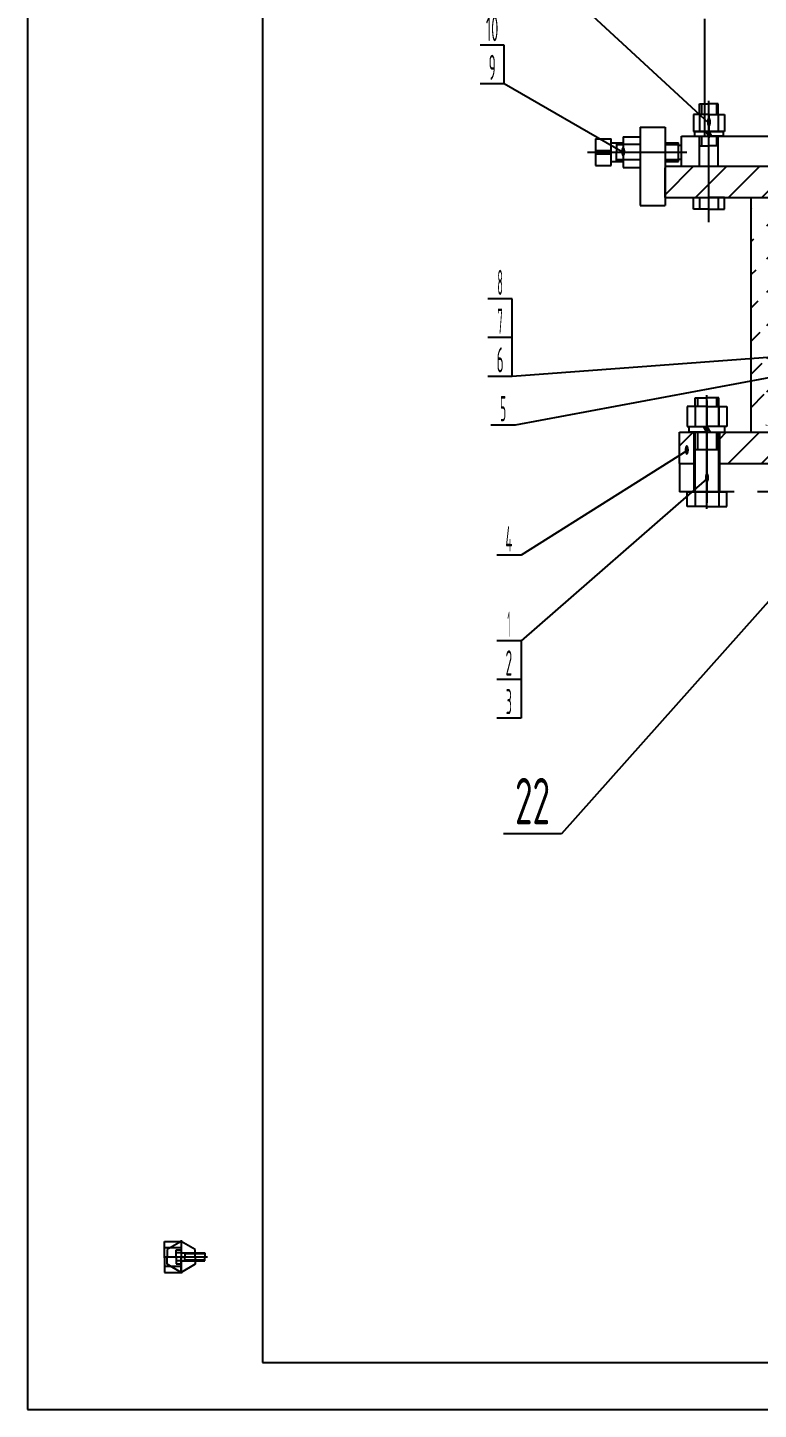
# Model space of a CAD drawing. Header units: millimetres. Extents: x -196 to 4844, y -195 to 3369.
# Drawn here: x -196 to 737, y -195 to 1571 of the extents above; entities that cross this region are included whole.
import ezdxf
from ezdxf.enums import TextEntityAlignment as Align

# ---------------------------------------------------------------- set-up
doc = ezdxf.new("R2010")
doc.units = ezdxf.units.MM
doc.header["$LTSCALE"] = 120
doc.linetypes.add('G', pattern=[2, 1.25, -0.25, 0.25, -0.25])
doc.linetypes.add('K', pattern=[2.5, 1.25, -0.25, 0.25, -0.25, 0.25, -0.25])
for name, color, linetype in [('01', 7, 'Continuous'), ('02', 1, 'Continuous'), ('05', 4, 'G'), ('07', 6, 'K'), ('11', 3, 'Continuous')]:
    doc.layers.add(name, color=color, linetype=linetype)
doc.styles.get("Standard").update_dxf_attribs({"font": 'isocp', "width": 0.707, "bigfont": 'intecad.shx'})

# ---------------------------------------------------------------- blocks, each defined once
blk = doc.blocks.new('*U72')
at = {"layer": '01'}
for p, q in [((-22.8, 7.5), (-22.8, 0)), ((0, 7.5), (-22.8, 7.5)), ((-22.8, 0), (0, 0)), ((0, 0), (-4.3, 7.5)), ((0, 7.5), (4.3, 0)), ((0, 7.5), (22.8, 7.5)), ((22.8, 0), (0, 0)), ((22.8, 7.5), (22.8, 0))]:
    blk.add_line(p, q, dxfattribs=at)
at = {"layer": '05'}
blk.add_line((0, 9.6), (0, -2.1), dxfattribs=at)
blk = doc.blocks.new('*U73')
at = {"layer": '01'}
for p, q in [((-25.6, 0), (-25.6, 25.4)), ((-25.6, 25.4), (0, 25.4)), ((0, 25.4), (0, 0)), ((-25.6, 15), (0, 15)), ((0, -25.4), (0, 0)), ((-25.6, 0), (-25.6, -25.4)), ((-25.6, -15), (0, -15)), ((-25.6, -25.4), (0, -25.4))]:
    blk.add_line(p, q, dxfattribs=at)
at = {"layer": '05'}
blk.add_line((-26.7, 0), (1.1, 0), dxfattribs=at)
blk = doc.blocks.new('*U74')
at = {"layer": '01'}
for p, q in [((-18.3, 6), (-18.3, 0)), ((0, 6), (-18.3, 6)), ((-18.3, 0), (0, 0)), ((0, 0), (-3.5, 6)), ((0, 6), (3.5, 0)), ((0, 6), (18.3, 6)), ((18.3, 0), (0, 0)), ((18.3, 6), (18.3, 0))]:
    blk.add_line(p, q, dxfattribs=at)
at = {"layer": '05'}
blk.add_line((0, 8.1), (0, -2.1), dxfattribs=at)
blk = doc.blocks.new('*U75')
at = {"layer": '01'}
for p, q in [((-21.5, 0), (-21.5, 19.8)), ((-21.5, 19.8), (0, 19.8)), ((0, 19.8), (0, 0)), ((-21.5, 12), (0, 12)), ((0, -19.8), (0, 0)), ((-21.5, 0), (-21.5, -19.8)), ((-21.5, -12), (0, -12)), ((-21.5, -19.8), (0, -19.8))]:
    blk.add_line(p, q, dxfattribs=at)
at = {"layer": '05'}
blk.add_line((-22.6, 0), (1.1, 0), dxfattribs=at)
blk = doc.blocks.new('*U76')
at = {"layer": '01'}
for p, q in [((0, 19.8), (-18, 9.4)), ((18, 9.4), (0, 19.8)), ((-18, 9.4), (-18, 0)), ((-18, -9.4), (-18, 0)), ((18, 0), (18, 9.4)), ((18, 0), (18, -9.4)), ((0, -19.8), (-18, -9.4)), ((18, -9.4), (0, -19.8))]:
    blk.add_line(p, q, dxfattribs=at)
at = {"layer": '05'}
for p, q in [((0, 21.3), (0, -21)), ((-19.7, 0), (20.5, 0))]:
    blk.add_line(p, q, dxfattribs=at)
blk = doc.blocks.new('*U77')
at = {"layer": '01'}
for p, q in [((-21.5, 0), (-21.5, 19.8)), ((-21.5, 19.8), (0, 19.8)), ((0, 19.8), (0, 0)), ((-21.5, 12), (0, 12)), ((0, -19.8), (0, 0)), ((-21.5, 0), (-21.5, -19.8)), ((-21.5, -12), (0, -12)), ((-21.5, -19.8), (0, -19.8))]:
    blk.add_line(p, q, dxfattribs=at)
at = {"layer": '05'}
blk.add_line((-22.6, 0), (1.1, 0), dxfattribs=at)
blk = doc.blocks.new('*U92')
at = {"layer": '01'}
for p, q in [((-6.4, 0), (-6.4, 8.9)), ((-6.4, 8.9), (0, 8.9)), ((0, 5), (-6.4, 5)), ((-6.4, 0), (-6.4, -8.9)), ((0, 8.9), (0, 0)), ((0, 5), (30, 5)), ((0, -8.9), (0, 0)), ((4.5, 5), (4.5, 0)), ((4.5, -5), (4.5, 0)), ((30, 5), (30, 0)), ((30, -5), (30, 0)), ((0, -5), (-6.4, -5)), ((-6.4, -8.9), (0, -8.9)), ((0, -5), (30, -5))]:
    blk.add_line(p, q, dxfattribs=at)
at = {"layer": '02'}
for p, q in [((30, 4), (4.5, 4)), ((30, -4), (4.5, -4))]:
    blk.add_line(p, q, dxfattribs=at)
at = {"layer": '05'}
blk.add_line((-9.5, 0), (33.5, 0), dxfattribs=at)
blk = doc.blocks.new('*U109')
at = {"layer": '01'}
for points in [[(25, 292), (25, 5)], [(25, 5), (415, 5)]]:
    blk.add_lwpolyline(points, dxfattribs=at)
at = {"layer": '02'}
for points in [[(0, 297), (0, 0)], [(0, 0), (420, 0)]]:
    blk.add_lwpolyline(points, dxfattribs=at)

msp = doc.modelspace()

# ---------------------------------------------------------------- hatches: boundary and pattern name
at = {"layer": '02'}
h = msp.add_hatch(dxfattribs=at)
h.set_pattern_fill('_USER', color=256, scale=30, angle=45, style=0, pattern_type=0)
h.set_pattern_definition([(45, (-1141.58, -62.75), (-21.2132, 21.2132), [])])
h.paths.add_polyline_path([(1188.9647, 1387.7393), (1216.4647, 1387.7393), (1216.4647, 1393.7393), (1338.9647, 1393.7393), (1338.9647, 1353.7393), (1188.9647, 1353.7393)])
h.paths.add_polyline_path([(1153.9647, 1053.7393), (1306.0433, 1053.7393), (1306.0433, 1013.7393), (1153.9647, 1013.7393)])
h.paths.add_polyline_path([(687.9647, 1053.7393), (823.9647, 1053.7393), (823.9647, 1013.7393), (687.9647, 1013.7393)])
h.paths.add_polyline_path([(636.4647, 1053.7393), (654.9647, 1053.7393), (654.9647, 1013.7393), (636.4647, 1013.7393)])
h.paths.add_polyline_path([(617.9647, 1393.7393), (617.9647, 1353.7393), (788.9647, 1353.7393), (788.9647, 1387.7393), (761.4647, 1387.7393), (761.4647, 1393.7393)])
edge = h.paths.add_edge_path()
edge.add_line((1229.9647, 1053.7393), (1229.9647, 1353.7393))
edge.add_line((1249.9647, 1053.7393), (1249.9647, 1353.7393))
edge.add_line((727.9647, 1053.7393), (727.9647, 1353.7393))
edge.add_line((747.9647, 1053.7393), (747.9647, 1353.7393))

# ---------------------------------------------------------------- linework, layer by layer
for p, q in [((585.9647, 1443.7393), (585.9647, 1343.7393)), ((585.9647, 1443.7393), (617.9647, 1443.7393)), ((617.9647, 1443.7393), (617.9647, 1343.7393)), ((585.9647, 1343.7393), (617.9647, 1343.7393))]:
    msp.add_line(p, q)
at = {"layer": '01'}
for p, q in [((661.9647, 1473.7393), (673.9647, 1473.7393)), ((661.9647, 1459.7393), (661.9647, 1473.7393)), ((685.9647, 1473.7393), (673.9647, 1473.7393)), ((685.9647, 1459.7393), (685.9647, 1473.7393)), ((564.4647, 1431.5143), (564.4647, 1391.9643)), ((564.4647, 1431.5143), (585.9647, 1431.5143)), ((661.9647, 1393.7393), (661.9647, 1432.2393)), ((685.9647, 1393.7393), (685.9647, 1432.2393)), ((528.9647, 1428.7393), (548.9647, 1428.7393)), ((528.9647, 1428.7393), (528.9647, 1394.7393)), ((528.9647, 1413.9794), (548.9647, 1413.9794)), ((548.9647, 1394.7393), (548.9647, 1428.7393)), ((548.9647, 1423.7393), (564.4647, 1423.7393)), ((555.9647, 1423.7393), (555.9647, 1411.7393)), ((585.9647, 1421.6268), (564.4647, 1421.6268)), ((617.9647, 1423.7393), (634.9647, 1423.7393)), ((634.9647, 1399.7393), (634.9647, 1423.7393)), ((634.9647, 1420.7393), (638.9647, 1420.7393)), ((638.9647, 1402.7393), (638.9647, 1420.7393)), ((661.9647, 1419.7393), (673.9647, 1419.7393)), ((685.9647, 1419.7393), (673.9647, 1419.7393)), ((528.9647, 1409.4992), (548.9647, 1409.4992)), ((548.9647, 1399.7393), (564.4647, 1399.7393)), ((555.9647, 1399.7393), (555.9647, 1411.7393)), ((585.9647, 1401.8518), (564.4647, 1401.8518)), ((617.9647, 1399.7393), (634.9647, 1399.7393)), ((634.9647, 1402.7393), (638.9647, 1402.7393)), ((528.9647, 1394.7393), (548.9647, 1394.7393)), ((564.4647, 1391.9643), (585.9647, 1391.9643)), ((617.9647, 1353.7393), (1338.9647, 1353.7393)), ((654.1897, 1353.7393), (673.9647, 1353.7393)), ((654.1897, 1338.7393), (654.1897, 1353.7393)), ((661.9647, 1353.7393), (661.9647, 1338.7393)), ((693.7397, 1353.7393), (673.9647, 1353.7393)), ((685.9647, 1353.7393), (685.9647, 1338.7393)), ((693.7397, 1338.7393), (693.7397, 1353.7393)), ((673.9647, 1338.7393), (654.1897, 1338.7393)), ((673.9647, 1338.7393), (693.7397, 1338.7393)), ((656.4647, 1097.7393), (671.4647, 1097.7393)), ((656.4647, 1086.8393), (656.4647, 1097.7393)), ((686.4647, 1097.7393), (671.4647, 1097.7393)), ((686.4647, 1061.2393), (686.4647, 1097.7393)), ((636.4647, 1053.7393), (913.9647, 1053.7393)), ((636.4647, 1013.7393), (636.4647, 1053.7393)), ((656.4647, 1013.7393), (656.4647, 1053.7393)), ((686.4647, 1013.7393), (686.4647, 1053.7393)), ((656.4647, 977.7393), (656.4647, 1013.7393)), ((686.4647, 977.7393), (686.4647, 1013.7393)), ((646.0397, 977.7393), (671.4647, 977.7393)), ((646.0397, 959.0393), (646.0397, 977.7393)), ((656.4647, 977.7393), (656.4647, 959.0393)), ((696.8897, 977.7393), (671.4647, 977.7393)), ((686.4647, 977.7393), (686.4647, 959.0393)), ((696.8897, 959.0393), (696.8897, 977.7393)), ((671.4647, 959.0393), (646.0397, 959.0393)), ((671.4647, 959.0393), (696.8897, 959.0393))]:
    msp.add_line(p, q, dxfattribs=at)
at = {"layer": '01', "color": 7, "linetype": 'Continuous'}
for p, q in [((617.9647, 1393.7393), (988.9647, 1393.7393)), ((617.9647, 1353.7393), (617.9647, 1391.7393)), ((727.9647, 1053.7393), (727.9647, 1353.7393)), ((654.9647, 1013.7393), (654.9647, 1053.7393)), ((687.9647, 1013.7393), (687.9647, 1053.7393)), ((656.4647, 1031.7393), (686.4647, 1031.7393)), ((636.4647, 1013.7393), (656.4647, 1013.7393)), ((686.4647, 1013.7393), (1306.0433, 1013.7393)), ((646.0397, 977.7393), (696.8897, 977.7393))]:
    msp.add_line(p, q, dxfattribs=at)
at = {"layer": '02'}
for p, q in [((673.9647, 1448.9893), (402.7331, 1699.468)), ((412.6338, 1548.5641), (381.6338, 1548.5641)), ((412.6338, 1499.0667), (412.6338, 1548.5641)), ((412.6338, 1499.0667), (381.6338, 1499.0667)), ((564.4647, 1411.1995), (412.6338, 1499.0667)), ((664.3647, 1473.7393), (664.3647, 1459.7393)), ((683.5647, 1473.7393), (683.5647, 1459.7393)), ((664.3647, 1432.2393), (664.3647, 1419.7393)), ((683.5647, 1432.2393), (683.5647, 1419.7393)), ((634.9647, 1421.3393), (617.9647, 1421.3393)), ((634.9647, 1402.1393), (617.9647, 1402.1393)), ((422.7969, 1224.2436), (391.7969, 1224.2436)), ((422.7969, 1174.7461), (422.7969, 1224.2436)), ((422.7969, 1174.7461), (391.7969, 1174.7461)), ((422.7969, 1125.2486), (422.7969, 1174.7461)), ((952.044, 1164.1176), (422.7969, 1125.2486)), ((881.4007, 1147.9928), (426.6418, 1062.8582)), ((422.7969, 1125.2486), (391.7969, 1125.2486)), ((659.4647, 1097.7393), (659.4647, 1086.8393)), ((683.4647, 1097.7393), (683.4647, 1086.8393)), ((426.6418, 1062.8582), (395.6418, 1062.8582)), ((659.4647, 1053.7393), (659.4647, 1031.7393)), ((683.4647, 1053.7393), (683.4647, 1031.7393)), ((645.7147, 1029.9415), (433.9706, 896.5755)), ((924.5602, 1033.7393), (485.8945, 540.7439)), ((671.4647, 994.4952), (433.9706, 787.465)), ((433.9706, 896.5755), (402.9706, 896.5755)), ((433.9706, 787.465), (402.9706, 787.465)), ((433.9706, 787.465), (433.9706, 737.9675)), ((433.9706, 737.9675), (402.9706, 737.9675)), ((433.9706, 737.9675), (433.9706, 688.47)), ((433.9706, 688.47), (402.9706, 688.47)), ((485.8945, 540.7439), (411.4945, 540.7439))]:
    msp.add_line(p, q, dxfattribs=at)
at = {"layer": '02', "color": 1, "linetype": 'Continuous'}
for p, q in [((564.4647, 1421.3393), (555.9647, 1421.3393)), ((564.4647, 1402.1393), (555.9647, 1402.1393))]:
    msp.add_line(p, q, dxfattribs=at)
at = {"layer": '05'}
for p, q in [((673.9647, 1335.6743), (673.9647, 1477.2882)), ((519.0983, 1411.7393), (645.5814, 1411.7393)), ((671.4647, 955.9743), (671.4647, 1101.2882)), ((671.4647, 1094.4132), (671.4647, 963.7555))]:
    msp.add_line(p, q, dxfattribs=at)
at = {"layer": '05', "color": 4, "linetype": 'G'}
msp.add_line((673.9647, 1322.189), (673.9647, 1470.3157), dxfattribs=at)
at = {"layer": '07', "color": 6, "linetype": 'K'}
for p, q in [((668.876, 1432.2393), (668.876, 2034.2393)), ((638.9647, 1432.2393), (988.9647, 1432.2393)), ((638.9647, 1393.7393), (638.9647, 1432.2393)), ((638.9647, 1432.2393), (638.9647, 1432.2393)), ((636.4647, 1013.7393), (636.4647, 977.7393)), ((654.9647, 977.7393), (654.9647, 1013.7393)), ((687.9647, 977.7393), (687.9647, 1013.7393)), ((1306.0433, 977.7393), (636.4647, 977.7393))]:
    msp.add_line(p, q, dxfattribs=at)

# ---------------------------------------------------------------- block references
at = {"layer": '01', "xscale": 12, "yscale": 12, "zscale": 12}
msp.add_blockref('*U109', (-196.0944, -194.8303), dxfattribs=at)
at = {"layer": '01'}
for name, p, rotation in [('*U75', (673.9647, 1438.2393), 270), ('*U73', (671.4647, 1061.2393), 269.999999999998), ('*U72', (671.4647, 1061.2393), 180)]:
    msp.add_blockref(name, p, dxfattribs=dict(at, rotation=rotation))
msp.add_blockref('*U74', (673.9647, 1432.2393), dxfattribs=at)
at = {"layer": '02'}
for name in ['*U77', '*U76', '*U92']:
    msp.add_blockref(name, (0, 0), dxfattribs=at)

# ---------------------------------------------------------------- texts
at = {"layer": '02', "width": 0.605172}
for p, p2 in [((670.9647, 1443.9893), (676.9647, 1443.9893)), ((561.4647, 1406.1995), (567.4647, 1406.1995)), ((642.7147, 1024.9415), (648.7147, 1024.9415)), ((668.4647, 989.4952), (674.4647, 989.4952))]:
    msp.add_text('\\M+5A1F1', height=10, dxfattribs=at).set_placement(p, p2, align=Align.FIT)
at = {"layer": '11'}
for s, height, width, p, p2 in [('10', 32.17336, 0.466212, (389.2531, 1553.5641), (405.0145, 1553.5641)), ('9', 32.1734, 0.445791, (392.6762, 1504.0667), (401.5915, 1504.0667)), ('8', 32.1734, 0.395524, (403.7974, 1229.2436), (410.7964, 1229.2436)), ('7', 32.1734, 0.395524, (403.7974, 1179.7461), (410.7964, 1179.7461)), ('6', 32.1734, 0.462073, (402.8399, 1130.2486), (411.7539, 1130.2486)), ('5', 32.1734, 0.405912, (407.2799, 1067.8582), (415.0036, 1067.8582)), ('4', 32.1734, 0.418343, (414.0963, 901.5755), (422.8449, 901.5755)), ('1', 32.1734, 0.310769, (416.7209, 792.465), (420.2203, 792.465)), ('2', 32.1734, 0.432764, (414.2235, 742.9675), (422.7177, 742.9675)), ('3', 32.1734, 0.405912, (414.6087, 693.47), (422.3325, 693.47)), ('22', 59.39697, 0.573679, (426.3745, 552.7439), (471.0145, 552.7439))]:
    msp.add_text(s, height=height, dxfattribs=dict(at, width=width)).set_placement(p, p2, align=Align.FIT)

doc.saveas('drawing.dxf')
